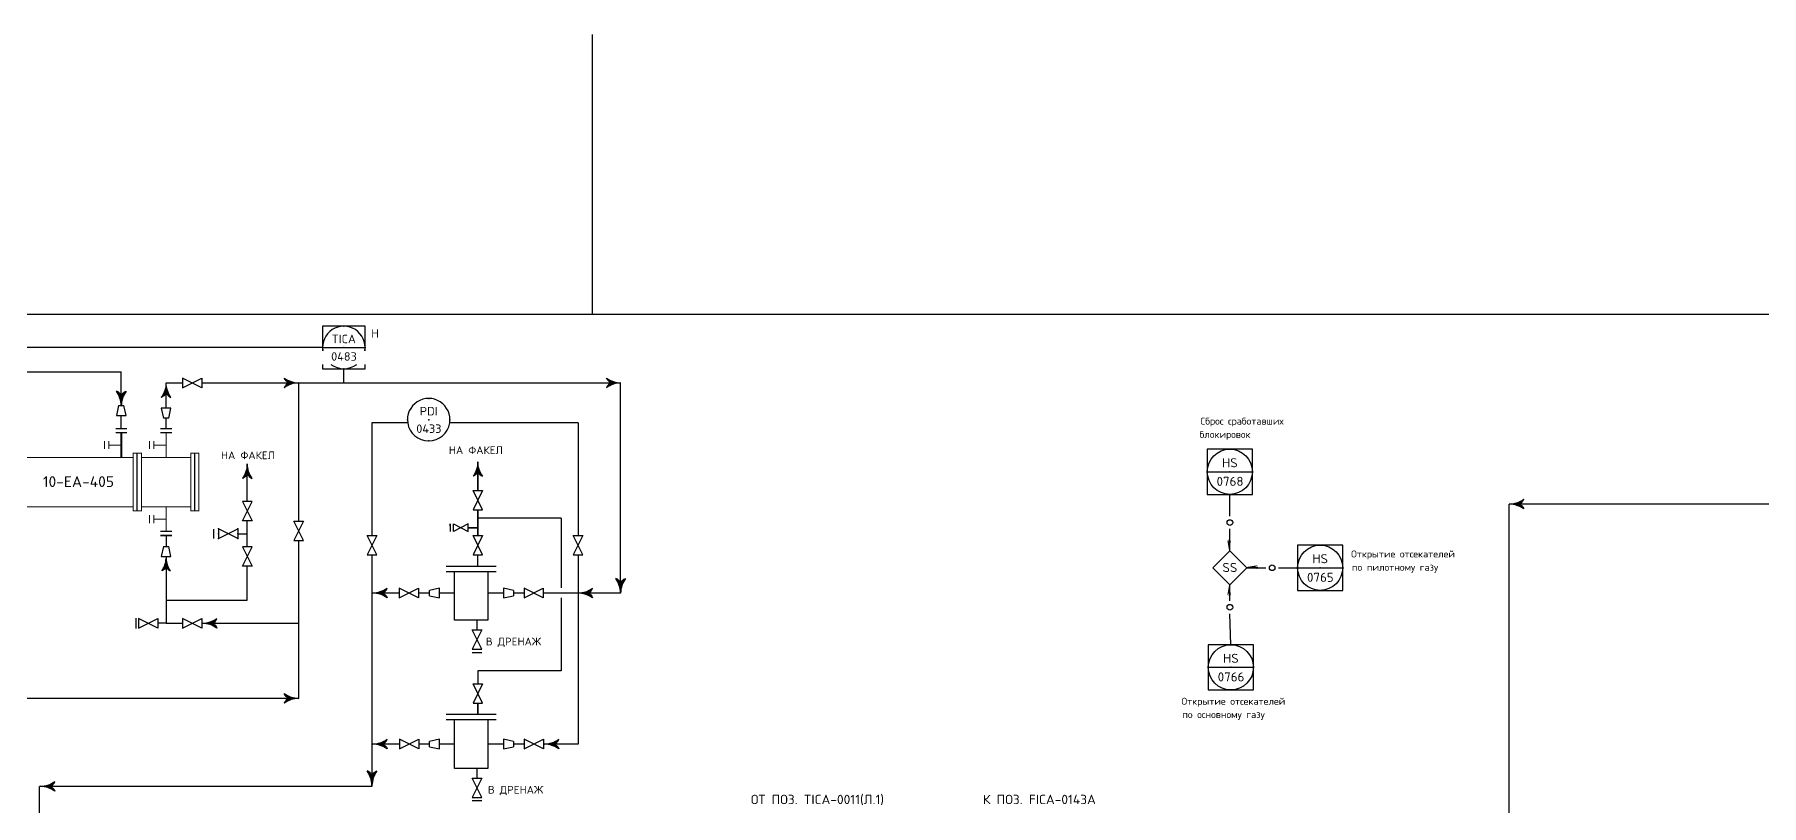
# Model space of a CAD drawing. Extents: x -60 to 179, y 68 to 180.
# Drawn here: x -30.39 to 1.73, y 92.9 to 107.24 of the extents above; entities that cross this region are included whole.
import ezdxf
from ezdxf.enums import TextEntityAlignment as Align

# ---------------------------------------------------------------- set-up
doc = ezdxf.new("R2010")
doc.units = 0
doc.header["$MEASUREMENT"] = 0
doc.linetypes.add('DASH', pattern=[0.15625, 0.09375, -0.0625])
doc.layers.get('0').update_dxf_attribs({"linetype": 'CONTINUOUS'})
for name, color, linetype in [('IN-ATTRIBS', 7, 'CONTINUOUS'), ('IN-ELECTRICAL', 7, 'DASH'), ('IN-EQUIPMENT', 7, 'CONTINUOUS'), ('IN-INST-TAP', 7, 'CONTINUOUS'), ('IN-INSTRUMENT', 7, 'CONTINUOUS'), ('IN-MIN-PROC', 7, 'CONTINUOUS'), ('IN-SOFTWARE', 7, 'CONTINUOUS'), ('IN-TEXT', 1, 'CONTINUOUS'), ('СЛОЙ1', 3, 'CONTINUOUS'), ('СЛОЙ3', 5, 'CONTINUOUS'), ('СЛОЙ4', 2, 'CONTINUOUS')]:
    doc.layers.add(name, color=color, linetype=linetype)
doc.styles.add('ATTRIBS', font='SIMPLEX', dxfattribs={"width": 0.9, "height": 0.1})
doc.styles.add('NARROW', font='simplex', dxfattribs={"width": 0.75, "height": 0.1})
doc.styles.add('S1', font='SIMPLEX', dxfattribs={"height": 0.1})
doc.styles.add('SIMPLEX', font='SIMPLEX')

# ---------------------------------------------------------------- blocks, each defined once
blk = doc.blocks.new('PE2')
for points in [[(0, 0, 0.150368), (0.188, 0.062, 0.150368)], [(0.125, 0, 0.206864), (0.188, 0.062, 0.206864)], [(0.125, 0, -0.206864), (0.188, -0.062, -0.206864)]]:
    blk.add_lwpolyline(points, format="xyb")
blk.add_arc((-0.008, -0.336), 0.336, 54.4623, 88.6678)
for points in [[(0, 0), (0.125, 0), (0.04, 0.003), (0.141, 0.008)], [(0, 0), (0.125, 0), (0.04, -0.003), (0.141, -0.008)], [(0.04, 0.003), (0.141, 0.008), (0.079, 0.011), (0.156, 0.019)], [(0.079, 0.011), (0.156, 0.019), (0.117, 0.024), (0.169, 0.031)], [(0.117, 0.024), (0.169, 0.031), (0.154, 0.041), (0.179, 0.046)], [(0.154, 0.041), (0.179, 0.046), (0.188, 0.062)], [(0.04, -0.003), (0.141, -0.008), (0.079, -0.011), (0.156, -0.019)], [(0.079, -0.011), (0.156, -0.019), (0.117, -0.024), (0.169, -0.031)], [(0.117, -0.024), (0.169, -0.031), (0.154, -0.041), (0.179, -0.046)], [(0.154, -0.041), (0.179, -0.046), (0.188, -0.062)]]:
    blk.add_solid(points)
blk = doc.blocks.new('BUBTEXT')
at = {"layer": 'IN-ATTRIBS'}
for p in [(0, 0.25), (-0.25, 0), (0, 0), (0.25, 0), (0, -0.25)]:
    blk.add_point(p, dxfattribs=at)
at = {"layer": 'IN-ATTRIBS', "flags": 1}
for tag, style, width, p in [('IDNUM', 'ATTRIBS', 0.8, (0.009, 0.584)), ('DWGNO', 'ATTRIBS', 0.8, (0.003, 0.447)), ('FILENO', 'ATTRIBS', 0.8, (-0.003, 0.311)), ('LOC', 'ATTRIBS', 0.8, (-0.08, -0.422)), ('SIG', 'ATTRIBS', 0.8, (-0.087, -0.563)), ('INSTALL', 'ATTRIBS', 0.8, (-0.087, -0.699)), ('SERV', 'ATTRIBS', 0.8, (-0.083, -0.838)), ('DATE', 'ATTRIBS', 0.8, (-0.088, -0.969)), ('CSYS', 'NARROW', 0.75, (-0.087, -1.243)), ('DES', 'NARROW', 0.75, (-0.087, -1.102))]:
    blk.add_attdef(tag, text='', height=0.1, dxfattribs=dict(at, style=style, width=width)).set_placement(p, align=Align.CENTER)
at = {"layer": 'IN-ATTRIBS', "style": 'ATTRIBS', "flags": 1}
blk.add_attdef('SYSCDI', text='', height=0.1, dxfattribs=at).set_placement((-0.312, 0.312), align=Align.RIGHT)
at = {"layer": 'IN-ATTRIBS', "style": 'ATTRIBS'}
blk.add_attdef('SYSCDV', text='', height=0.1, dxfattribs=at).set_placement((-0.312, 0.141), align=Align.RIGHT)
at = {"layer": 'IN-ATTRIBS', "style": 'S1'}
for tag, p in [('A1', (0.323, 0.115)), ('XT', (0.324, 0.257)), ('A2', (0.323, -0.035)), ('A3', (0.323, -0.185)), ('RES', (0.323, -0.342))]:
    blk.add_attdef(tag, p, '', height=0.1, dxfattribs=at)
for tag, p in [('INSTTYPE', (0, 0.05)), ('TAGNUM', (0.002, -0.156)), ('MD', (0.402, -0.565)), ('SZ', (0.402, -0.696))]:
    blk.add_attdef(tag, text='', height=0.1, dxfattribs=at).set_placement(p, align=Align.CENTER)
blk = doc.blocks.new('-ARROW')
at = {"linetype": 'Continuous'}
blk.add_line((0.083, 0), (0.125, 0), dxfattribs=at)
for points in [[(0.083, 0), (0.125, 0.021), (0.083, 0), (0, 0)], [(0.083, 0), (0.125, -0.021), (0.083, 0), (0, 0)]]:
    blk.add_solid(points, dxfattribs=at)
blk = doc.blocks.new('SOFTCIR')
blk.add_circle((0, 0), 0.266)
blk = doc.blocks.new('PH11')
blk.add_lwpolyline([(-0.188, 0), (0, 0.188), (0.188, 0), (0, -0.188), (-0.188, 0)])
at = {"layer": 'IN-ATTRIBS', "style": 'S1', "flags": 1}
for tag, p in [('IDNUM', (0.003, 0.367)), ('DWGNO', (-0.003, 0.23)), ('SIG', (-0.002, -0.389)), ('MODNO', (0, -0.537)), ('ADDR', (0, -0.837)), ('DATE', (-0.008, -0.985))]:
    blk.add_attdef(tag, text='', height=0.1, dxfattribs=at).set_placement(p, align=Align.CENTER)
at = {"layer": 'IN-ATTRIBS', "style": 'S1'}
for tag, p in [('LSYS', (0, -0.047)), ('LNUM', (0.228, -0.183)), ('PT', (0, -0.687))]:
    blk.add_attdef(tag, text='', height=0.1, dxfattribs=at).set_placement(p, align=Align.CENTER)
blk = doc.blocks.new('PF35A')
blk.add_lwpolyline([(0, -0.0625), (0.25, 0.0625), (0.25, -0.0625), (0, 0.0625)], close=True)
blk = doc.blocks.new('VALVTEXT')
at = {"layer": 'IN-ATTRIBS'}
for p in [(0, 0.0625), (0, 0), (0.25, 0.0625), (0.25, 0), (0, -0.0625), (0.25, -0.0625)]:
    blk.add_point(p, dxfattribs=at)
at = {"layer": 'IN-ATTRIBS', "style": 'S1', "flags": 1}
for tag, p in [('DWGNO', (0.125, 0.4375)), ('IDNUM', (0.125, 0.5625)), ('FILENO', (0.125, 0.3125))]:
    blk.add_attdef(tag, text='', height=0.1, dxfattribs=at).set_placement(p, align=Align.CENTER)
at = {"layer": 'IN-ATTRIBS', "style": 'S1'}
for tag, p in [('MODE', (0.125, 0.078125)), ('SIZE', (0.125, -0.1875))]:
    blk.add_attdef(tag, text='', height=0.1, dxfattribs=at).set_placement(p, align=Align.CENTER)
blk = doc.blocks.new('PH29B')
at = {"linetype": 'Continuous'}
blk.add_line((-0.25, 0), (0.25, 0), dxfattribs=at)
for points in [[(0.25, -0.038), (0.25, 0.25), (-0.25, 0.25), (-0.25, -0.038)], [(-0.25, -0.199), (-0.25, -0.25), (0.25, -0.25), (0.25, -0.199)]]:
    blk.add_lwpolyline(points)
for start, end in [(351.1529, 188.8471), (232.6037, 307.3963)]:
    blk.add_arc((0, 0), 0.25, start, end)

msp = doc.modelspace()

# ---------------------------------------------------------------- linework, layer by layer
at = {"color": 7}
for p, q in [((-20.015, 102.038), (-20.015, 107.237)), ((-20.015, 102.038), (-20.015, 107.237)), ((-25.037, 101.417), (-33.403, 101.417))]:
    msp.add_line(p, q, dxfattribs=at)
at = {"color": 6}
for p, q in [((-28.483, 98.386), (-28.483, 99.449)), ((-27.412, 98.386), (-27.412, 99.449)), ((-21.806, 97.345), (-22.736, 97.345)), ((-21.806, 97.246), (-22.736, 97.246)), ((-22.581, 96.345), (-22.581, 97.246)), ((-21.961, 97.246), (-21.961, 96.345)), ((-21.961, 96.345), (-22.581, 96.345)), ((-21.806, 94.59), (-22.736, 94.59)), ((-21.806, 94.491), (-22.736, 94.491)), ((-22.581, 93.589), (-22.581, 94.491)), ((-21.961, 94.491), (-21.961, 93.589)), ((-21.961, 93.589), (-22.581, 93.589))]:
    msp.add_line(p, q, dxfattribs=at)
at = {"linetype": 'Continuous'}
for p, q in [((-8.582, 99.105), (-7.742, 99.105)), ((-6.902, 97.32), (-6.062, 97.32)), ((-8.563, 95.468), (-7.723, 95.468))]:
    msp.add_line(p, q, dxfattribs=at)
at = {"color": 3}
for p, q in [((-23.608, 96.85), (-24.118, 96.85)), ((-23.05, 96.85), (-23.255, 96.85)), ((-22.581, 96.85), (-22.864, 96.85)), ((-21.672, 96.85), (-21.955, 96.85)), ((-21.29, 96.85), (-21.486, 96.85)), ((-19.494, 96.85), (-20.925, 96.85)), ((-23.608, 94.04), (-24.118, 94.04)), ((-23.05, 94.04), (-23.249, 94.04)), ((-22.581, 94.04), (-22.864, 94.04)), ((-21.672, 94.04), (-21.955, 94.04)), ((-21.284, 94.04), (-21.486, 94.04)), ((-20.284, 94.04), (-20.925, 94.04))]:
    msp.add_line(p, q, dxfattribs=at)
at = {"color": 5}
for p, q in [((-22.165, 96.345), (-22.165, 96.163)), ((-22.165, 93.589), (-22.165, 93.408))]:
    msp.add_line(p, q, dxfattribs=at)
at = {"color": 2}
for p, q in [((-22.255, 95.745), (-22.075, 95.745)), ((-22.255, 92.989), (-22.075, 92.989))]:
    msp.add_line(p, q, dxfattribs=at)
at = {"color": 6}
for points, const_width in [([(-29.09, 99.526), (-29.09, 99.679)], 0.0184), ([(-29.013, 99.526), (-29.013, 99.679)], 0.0184), ([(-28.784, 99.602), (-29.013, 99.602)], 0.0184), ([(-28.888, 99.832), (-28.674, 99.832)], 0.0257), ([(-28.781, 99.373), (-28.781, 99.832)], 0.0367), ([(-28.253, 99.526), (-28.253, 99.679)], 0.0184), ([(-28.177, 99.526), (-28.177, 99.679)], 0.0184), ([(-27.947, 99.602), (-28.177, 99.602)], 0.0184), ([(-28.055, 99.832), (-27.84, 99.832)], 0.0257), ([(-27.947, 99.373), (-27.947, 99.832)], 0.0184), ([(-28.559, 99.372), (-31.03, 99.372)], 0.0184), ([(-27.489, 99.372), (-28.406, 99.372)], 0.0184), ([(-28.559, 98.455), (-31.03, 98.455)], 0.0184), ([(-27.489, 98.455), (-28.406, 98.455)], 0.0184), ([(-28.253, 98.149), (-28.253, 98.302)], 0.0184), ([(-28.177, 98.149), (-28.177, 98.302)], 0.0184), ([(-27.947, 98.455), (-27.947, 97.996)], 0.0184), ([(-27.947, 98.225), (-28.177, 98.225)], 0.0184), ([(-27.84, 97.996), (-28.055, 97.996)], 0.0257)]:
    msp.add_lwpolyline(points, dxfattribs=dict(at, const_width=const_width))
at = {"color": 6, "const_width": 0.0184}
for points in [[(-28.559, 99.449), (-28.559, 98.378), (-28.406, 98.378), (-28.406, 99.449)], [(-27.489, 99.449), (-27.489, 98.378), (-27.336, 98.378), (-27.336, 99.449)]]:
    msp.add_lwpolyline(points, close=True, dxfattribs=at)
for points in [[(-8.582, 99.525), (-8.582, 98.685), (-7.742, 98.685), (-7.742, 99.525)], [(-6.902, 97.74), (-6.902, 96.9), (-6.062, 96.9), (-6.062, 97.74)], [(-8.563, 95.888), (-8.563, 95.048), (-7.723, 95.048), (-7.723, 95.888)]]:
    msp.add_lwpolyline(points, close=True)
for centre in [(-8.162, 99.105), (-6.482, 97.32), (-8.143, 95.468)]:
    msp.add_circle(centre, 0.42)
for start, end in [(351.1529, 188.8471), (188.8471, 351.1529)]:
    msp.add_arc((-23.063, 100.074), 0.395, start, end)
at = {"layer": 'IN-EQUIPMENT', "color": 2}
msp.add_line((-28.513, 96.384), (-28.513, 96.19), dxfattribs=at)
at = {"layer": 'IN-EQUIPMENT', "color": 2, "const_width": 0.0257}
for points in [[(-28.888, 99.908), (-28.674, 99.908)], [(-28.055, 99.908), (-27.84, 99.908)], [(-27.84, 97.92), (-28.055, 97.92)]]:
    msp.add_lwpolyline(points, dxfattribs=at)
at = {"layer": 'IN-INST-TAP'}
msp.add_line((-24.642, 100.758), (-24.642, 101.021), dxfattribs=at)
at = {"layer": 'IN-MIN-PROC', "color": 5}
msp.add_line((-27.947, 96.72), (-26.437, 96.72), dxfattribs=at)
at = {"layer": 'IN-SOFTWARE'}
for p, q in [((-57.05, 102.038), (145.371, 102.038)), ((-8.162, 98.279), (-8.162, 98.685)), ((-8.162, 97.635), (-8.162, 98.041)), ((-8.162, 96.704), (-8.162, 97.005)), ((-7.847, 97.32), (-7.493, 97.32)), ((-7.256, 97.32), (-6.902, 97.32)), ((-8.143, 95.888), (-8.162, 96.466))]:
    msp.add_line(p, q, dxfattribs=at)
at = {"layer": 'СЛОЙ1', "color": 3}
for p, q in [((-27.947, 100.758), (-27.643, 100.758)), ((-27.947, 100.291), (-27.947, 100.758)), ((-27.284, 100.758), (-25.48, 100.758)), ((-25.48, 98.184), (-25.48, 100.758)), ((-25.48, 100.758), (-19.494, 100.758)), ((-19.494, 96.85), (-19.494, 100.758)), ((-27.947, 99.908), (-27.947, 100.099)), ((-27.947, 97.929), (-27.947, 97.716)), ((-25.48, 94.891), (-25.48, 97.824)), ((-27.947, 97.53), (-27.947, 96.287)), ((-27.947, 96.287), (-28.1, 96.287)), ((-27.947, 96.287), (-27.643, 96.287)), ((-27.284, 96.287), (-25.48, 96.287)), ((-25.48, 94.891), (-32.977, 94.891)), ((-30.3, 91.102), (-30.3, 93.254)), ((-24.118, 93.254), (-30.3, 93.254))]:
    msp.add_line(p, q, dxfattribs=at)
at = {"layer": 'СЛОЙ1'}
for p in [(16.713, 98.504), (-2.965, 86.799)]:
    msp.add_line(p, (-2.965, 98.504), dxfattribs=at)
at = {"layer": 'СЛОЙ1', "linetype": 'Continuous'}
for p, q in [((-24.118, 96.85), (-24.118, 93.254)), ((-20.284, 96.85), (-20.284, 94.04))]:
    msp.add_line(p, q, dxfattribs=at)
at = {"layer": 'СЛОЙ1', "color": 3}
for points in [[(-27.947, 97.341, -0.206864), (-28.024, 97.264, -0.206864)], [(-27.947, 97.494, 0.150368), (-27.871, 97.264, 0.150368)], [(-27.947, 97.341, 0.206864), (-27.871, 97.264, 0.206864)]]:
    msp.add_lwpolyline(points, format="xyb", dxfattribs=at)
msp.add_arc((-28.359, 97.503), 0.411, 324.4623, 358.6678, dxfattribs=at)
for points in [[(-27.977, 97.35), (-27.986, 97.287), (-27.998, 97.306), (-28.004, 97.274)], [(-27.961, 97.397), (-27.97, 97.303), (-27.977, 97.35), (-27.986, 97.287)], [(-27.952, 97.445), (-27.957, 97.321), (-27.961, 97.397), (-27.97, 97.303)], [(-27.947, 97.494), (-27.947, 97.341), (-27.952, 97.445), (-27.957, 97.321)], [(-27.947, 97.494), (-27.947, 97.341), (-27.943, 97.445), (-27.938, 97.321)], [(-27.943, 97.445), (-27.938, 97.321), (-27.934, 97.397), (-27.925, 97.303)], [(-27.934, 97.397), (-27.925, 97.303), (-27.918, 97.35), (-27.909, 97.287)], [(-27.918, 97.35), (-27.909, 97.287), (-27.897, 97.306), (-27.891, 97.274)], [(-27.998, 97.306), (-28.004, 97.274), (-28.024, 97.264)], [(-27.897, 97.306), (-27.891, 97.274), (-27.871, 97.264)]]:
    msp.add_solid(points, dxfattribs=at)
at = {"layer": 'СЛОЙ3', "color": 5}
for p, q in [((-30.599, 100.966), (-28.781, 100.966)), ((-28.781, 100.335), (-28.781, 100.966)), ((-28.781, 99.908), (-28.781, 100.149))]:
    msp.add_line(p, q, dxfattribs=at)
at = {"layer": 'СЛОЙ3', "linetype": 'Continuous'}
for p, q in [((-24.118, 100.013), (-24.118, 97.917)), ((-23.454, 100.013), (-24.118, 100.013)), ((-20.284, 100.013), (-22.673, 100.013)), ((-20.284, 100.013), (-20.284, 97.917)), ((-22.149, 99.291), (-22.149, 98.758)), ((-22.149, 98.758), (-22.149, 99.291)), ((-22.149, 98.398), (-22.149, 97.919)), ((-22.149, 97.919), (-22.149, 98.398)), ((-20.601, 98.243), (-22.149, 98.243)), ((-20.601, 98.243), (-20.601, 96.944)), ((-24.118, 97.558), (-24.118, 96.85)), ((-22.149, 97.345), (-22.149, 97.558)), ((-20.284, 97.558), (-20.284, 96.85)), ((-20.601, 96.758), (-20.601, 95.403)), ((-20.601, 95.403), (-22.149, 95.403)), ((-22.149, 95.403), (-22.149, 95.164)), ((-22.149, 94.802), (-22.149, 94.59)), ((-22.149, 94.59), (-22.149, 94.802))]:
    msp.add_line(p, q, dxfattribs=at)
at = {"layer": 'СЛОЙ3'}
for p, q in [((-26.437, 98.554), (-26.437, 99.251)), ((-26.437, 97.709), (-26.437, 98.195)), ((-26.437, 96.72), (-26.437, 97.349))]:
    msp.add_line(p, q, dxfattribs=at)
at = {"layer": 'СЛОЙ3', "color": 2}
msp.add_line((-26.614, 97.952), (-26.437, 97.952), dxfattribs=at)
at = {"layer": 'СЛОЙ4'}
for p, q in [((-28.831, 100.335), (-28.87, 100.149)), ((-28.831, 100.335), (-28.731, 100.335)), ((-28.691, 100.149), (-28.731, 100.335)), ((-27.857, 100.291), (-28.037, 100.291)), ((-28.037, 100.291), (-27.997, 100.105)), ((-27.897, 100.105), (-27.858, 100.291)), ((-28.871, 100.149), (-28.691, 100.149)), ((-27.897, 100.105), (-27.997, 100.105)), ((-22.329, 98.136), (-22.599, 97.993)), ((-22.599, 98.136), (-22.329, 97.993)), ((-22.599, 97.993), (-22.599, 98.136)), ((-22.329, 97.993), (-22.329, 98.136)), ((-22.329, 98.065), (-22.149, 98.065)), ((-27.997, 97.716), (-28.037, 97.53)), ((-27.997, 97.716), (-27.897, 97.716)), ((-27.857, 97.53), (-27.897, 97.716)), ((-28.037, 97.53), (-27.857, 97.53)), ((-22.864, 96.94), (-23.05, 96.9)), ((-23.05, 96.8), (-23.05, 96.9)), ((-23.05, 96.8), (-22.864, 96.761)), ((-22.864, 96.76), (-22.864, 96.94)), ((-21.672, 96.94), (-21.672, 96.76)), ((-21.486, 96.9), (-21.672, 96.939)), ((-21.672, 96.76), (-21.486, 96.8)), ((-21.486, 96.9), (-21.486, 96.8)), ((-22.864, 94.13), (-23.05, 94.09)), ((-22.864, 93.95), (-22.864, 94.13)), ((-21.486, 94.09), (-21.672, 94.13)), ((-21.672, 94.13), (-21.672, 93.95)), ((-23.05, 93.99), (-23.05, 94.09)), ((-23.05, 93.99), (-22.864, 93.951)), ((-21.672, 93.95), (-21.486, 93.99)), ((-21.486, 94.09), (-21.486, 93.99))]:
    msp.add_line(p, q, dxfattribs=at)
at = {"layer": 'СЛОЙ4', "linetype": 'Continuous'}
for p, q in [((-22.661, 98.136), (-22.661, 97.993)), ((-22.661, 98.1), (-22.661, 98.136)), ((-22.149, 98.065), (-22.329, 98.065))]:
    msp.add_line(p, q, dxfattribs=at)
at = {"layer": 'СЛОЙ4'}
for points in [[(-27.643, 100.668), (-27.284, 100.848), (-27.284, 100.668), (-27.643, 100.848)], [(-22.06, 98.758), (-22.239, 98.398), (-22.06, 98.398), (-22.239, 98.758)], [(-25.391, 97.824), (-25.57, 98.184), (-25.391, 98.184), (-25.57, 97.824)], [(-24.028, 97.917), (-24.207, 97.558), (-24.028, 97.558), (-24.207, 97.917)], [(-22.06, 97.917), (-22.239, 97.558), (-22.06, 97.558), (-22.239, 97.917)], [(-20.194, 97.917), (-20.373, 97.558), (-20.194, 97.558), (-20.373, 97.917)], [(-28.461, 96.197), (-28.102, 96.377), (-28.102, 96.197), (-28.461, 96.377)], [(-27.643, 96.197), (-27.284, 96.377), (-27.284, 96.197), (-27.643, 96.377)], [(-22.06, 95.162), (-22.239, 94.802), (-22.06, 94.802), (-22.239, 95.162)]]:
    msp.add_lwpolyline(points, close=True, dxfattribs=at)
at = {"layer": 'СЛОЙ4', "const_width": 0.0216}
msp.add_lwpolyline([(-27.063, 98.041), (-27.063, 97.862)], dxfattribs=at)
at = {"layer": 'СЛОЙ4', "linetype": 'Continuous', "const_width": 0.00719}
msp.add_lwpolyline([(-22.661, 97.993), (-22.661, 98.1), (-22.661, 98.136)], dxfattribs=at)

# ---------------------------------------------------------------- block references
at = {"layer": 'IN-ELECTRICAL', "yscale": 1.68, "zscale": 1.68}
for p, xscale, rotation in [((-8.175, 97.63), -1.68, 270), ((-7.853, 97.332), -1.68, 180), ((-8.175, 97.01), 1.68, 270)]:
    msp.add_blockref('-ARROW', p, dxfattribs=dict(at, xscale=xscale, rotation=rotation))
at = {"layer": 'IN-INSTRUMENT', "xscale": 1.58125, "yscale": 1.58125, "zscale": 1.58125}
msp.add_blockref('PH29B', (-24.642, 101.417), dxfattribs=at)
at = {"layer": 'IN-INSTRUMENT'}
for name, p, xscale, yscale, zscale, values in [('BUBTEXT', (-24.642, 101.417), 1.58125, 1.58125, 1.58125, {'INSTTYPE': 'TICA', 'TAGNUM': '0483', 'A1': 'H'}), ('BUBTEXT', (-23.063, 100.074), 1.58125, 1.58125, 1.58125, {'INSTTYPE': 'PDI', 'TAGNUM': '0433'}), ('BUBTEXT', (-8.162, 99.105), 1.68, 1.68, 1.68, {'INSTTYPE': 'HS', 'TAGNUM': '0768'}), ('BUBTEXT', (-6.482, 97.32), 1.68, 1.68, 1.68, {'INSTTYPE': 'HS', 'TAGNUM': '0765'}), ('PH11', (-8.162, 97.32), 1.68, 1.68, 1.68, {'LSYS': 'SS'}), ('BUBTEXT', (-8.143, 95.468), 1.68, 1.68, 1.68, {'INSTTYPE': 'HS', 'TAGNUM': '0766'})]:
    msp.add_blockref(name, p, dxfattribs=dict(at, xscale=xscale, yscale=yscale, zscale=zscale)).add_auto_attribs(values)
at = {"layer": 'IN-MIN-PROC', "xscale": -1.4375, "yscale": 1.4375, "zscale": 1.4375}
msp.add_blockref('VALVTEXT', (-26.614, 97.952), dxfattribs=at)
at = {"layer": 'IN-SOFTWARE', "xscale": 0.1976656626, "yscale": 0.1976656626, "zscale": 0.1976656626}
for p in [(-8.162, 98.16), (-7.375, 97.32), (-8.162, 96.585)]:
    msp.add_blockref('SOFTCIR', p, dxfattribs=at)
at = {"layer": 'СЛОЙ1', "color": 3, "xscale": -1.4375, "yscale": 1.4375, "zscale": 1.4375, "rotation": 90}
msp.add_blockref('PE2', (-27.947, 100.758), dxfattribs=at)
at = {"layer": 'СЛОЙ1', "xscale": 1.4375, "yscale": 1.4375, "zscale": 1.4375}
for p, rotation in [((-25.48, 100.758), 180), ((-19.487, 100.758), 180), ((-19.494, 96.85), 90), ((-25.48, 94.891), 180), ((-24.118, 93.27), 90)]:
    msp.add_blockref('PE2', p, dxfattribs=dict(at, rotation=rotation))
for p in [(-2.965, 98.504), (-24.105, 96.851), (-20.284, 96.85), (-27.271, 96.287), (-24.105, 94.041), (-20.912, 94.041), (-30.287, 93.255)]:
    msp.add_blockref('PE2', p, dxfattribs=at)
at = {"layer": 'СЛОЙ3', "color": 5, "linetype": 'Continuous', "xscale": 1.4375, "yscale": 1.4375, "zscale": 1.4375, "rotation": 90}
msp.add_blockref('PE2', (-28.781, 100.335), dxfattribs=at)
at = {"layer": 'СЛОЙ3', "xscale": -1.4375, "yscale": 1.4375, "zscale": 1.4375, "rotation": 90}
for p in [(-26.437, 99.251), (-22.149, 99.291)]:
    msp.add_blockref('PE2', p, dxfattribs=at)
at = {"layer": 'СЛОЙ4', "xscale": -1.4375, "yscale": 1.4375, "zscale": 1.4375}
for p, rotation in [((-26.437, 98.195), 270), ((-26.437, 97.349), 270), ((-22.165, 96.163), 90), ((-22.165, 93.408), 90)]:
    msp.add_blockref('PF35A', p, dxfattribs=dict(at, rotation=rotation))
for p in [(-26.614, 97.952), (-23.255, 96.85), (-20.931, 96.85), (-23.249, 94.04), (-20.925, 94.04)]:
    msp.add_blockref('PF35A', p, dxfattribs=at)

# ---------------------------------------------------------------- texts
at = {"layer": 'IN-INSTRUMENT', "color": 1, "style": 'SIMPLEX'}
for s, p in [('Сброс сработавших', (-8.711, 99.982)), ('блокировок', (-8.726, 99.735)), ('Открытие отсекателей', (-5.907, 97.511)), ('по пилотному газу', (-5.892, 97.264)), ('Открытие отсекателей', (-9.062, 94.772)), ('по основному газу', (-9.047, 94.525))]:
    msp.add_text(s, height=0.13, dxfattribs=at).set_placement(p)
at = {"layer": 'IN-TEXT', "style": 'S1'}
for s, height, p in [('НА ФАКЕЛ', 0.1437, (-22.689, 99.434)), ('НА ФАКЕЛ', 0.1437, (-26.927, 99.339)), ('В ДРЕНАЖ', 0.1437, (-22, 95.875)), ('В ДРЕНАЖ', 0.1437, (-21.961, 93.119)), ('ОТ ПОЗ. TICA-0011(Л.1)', 0.17394, (-17.071, 92.924)), ('К ПОЗ. FICA-0143А', 0.17394, (-12.754, 92.924))]:
    msp.add_text(s, height=height, dxfattribs=at).set_placement(p)
at = {"layer": 'IN-TEXT', "color": 4, "style": 'SIMPLEX'}
msp.add_text('10-EA-405', height=0.2005, dxfattribs=at).set_placement((-28.916, 98.822), align=Align.RIGHT)

doc.saveas('drawing.dxf')
